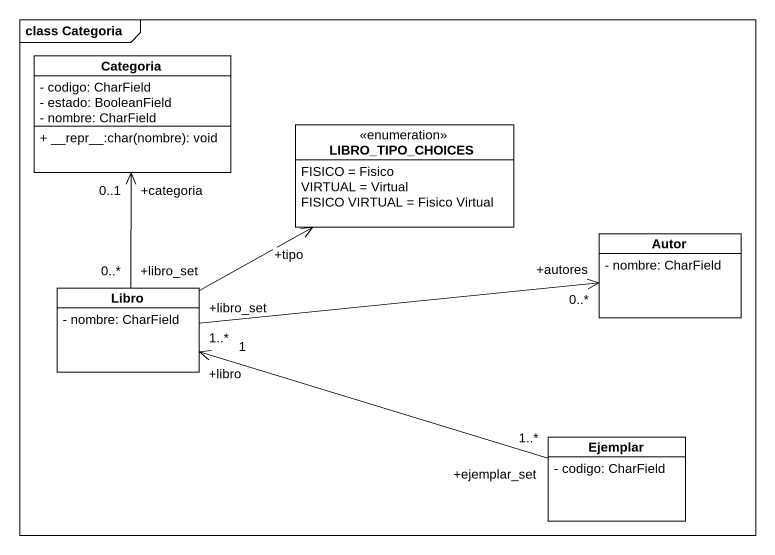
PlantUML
@startuml
mainframe class Categoria
hide circle
hide empty members
skinparam classAttributeIconSize 0
class Categoria {
  - codigo: CharField
  - estado: BooleanField
  - nombre: CharField
  + ~__repr~__:char(nombre): void
}
enum LIBRO_TIPO_CHOICES {
  FISICO = Fisico
  VIRTUAL = Virtual
  FISICO VIRTUAL = Fisico Virtual
}
class Autor {
  - nombre: CharField
}
class Libro {
  - nombre: CharField
}
class Ejemplar {
  - codigo: CharField
}
Libro "+libro_set\n0..*" -up-> "+categoria\n0..1" Categoria
Libro -right-> "+tipo" LIBRO_TIPO_CHOICES
Libro "+libro_set\n1..*" -right-> "+autores\n0..*" Autor
Ejemplar "+ejemplar_set\n1..*" -left-> "+libro\n1" Libro
@enduml
